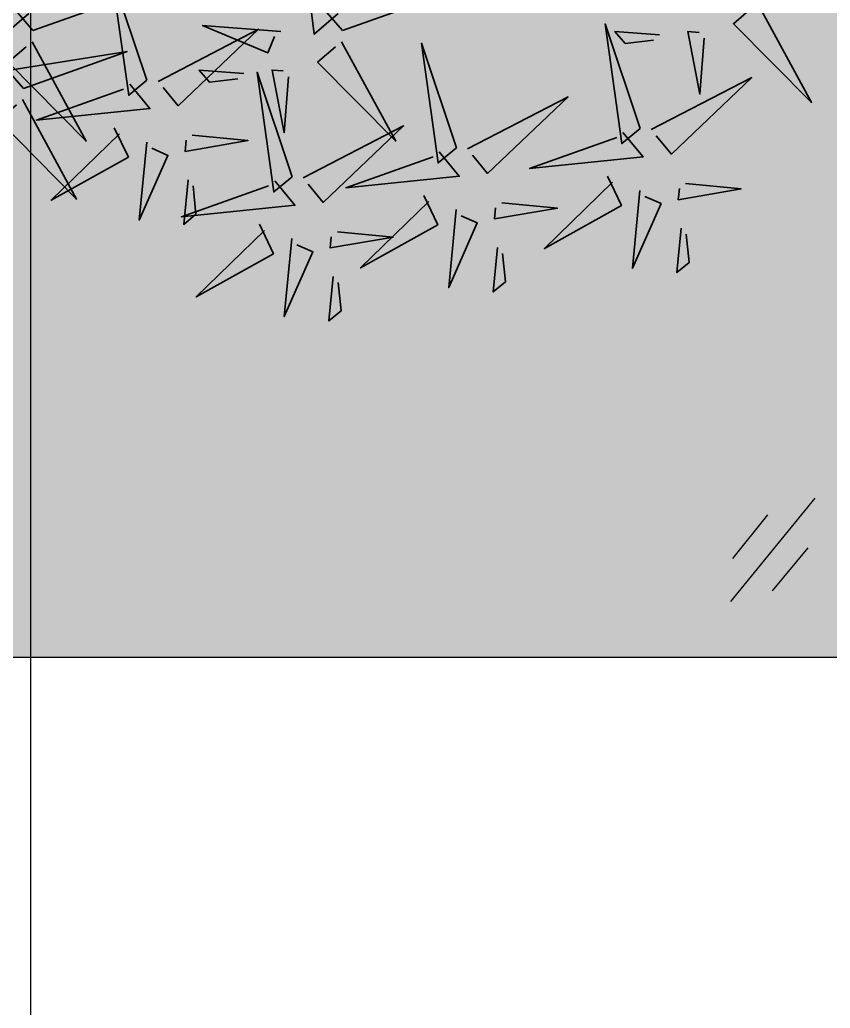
# Model space of a CAD drawing. Header units: millimetres. Extents: x -620 to 17580, y -3355 to 14690.
# Drawn here: x 4789 to 5331, y 5420 to 6081 of the extents above; entities that cross this region are included whole.
import ezdxf

# ---------------------------------------------------------------- set-up
doc = ezdxf.new("R2010")
doc.units = ezdxf.units.MM
doc.header["$LTSCALE"] = 150
doc.layers.add('ad-Elevation 10', color=8, linetype='Continuous')
doc.layers.add('ad-Furniture', color=8, linetype='Continuous')
doc.layers.add('ad-Glass Sectionline', color=140, linetype='Continuous', true_color=0x00bfff)
doc.layers.add('ad-Landscape', color=7, linetype='Continuous', lineweight=35, true_color=0x007f00)
doc.layers.add('ad-Landscape 2', color=7, linetype='Continuous', lineweight=35, true_color=0x264c00)

# ---------------------------------------------------------------- blocks, each defined once
blk = doc.blocks.new('bamboo')
at = {"layer": 'ad-Landscape'}
for points in [[(-227.1, -1003.5), (-261, -1032.7), (-280.5, -872.8), (-234.3, -995)], [(209.8, -1003.5), (175.9, -1032.7), (156.4, -872.8), (202.6, -995)], [(-60.1, -1097.9), (-109.5, -950.3), (-85.9, -1119.2), (-60.1, -1097.9)], [(-221, -1027.7), (-74.4, -975.4), (-242.8, -1002.3), (-221, -1027.7)], [(215.9, -1027.7), (362.5, -975.4), (194.1, -1002.3), (215.9, -1027.7)], [(636.2, -1166.1), (586.8, -1018.5), (610.3, -1187.4), (636.2, -1166.1)], [(-44.4, -1099.5), (97.5, -1025.9), (-15.9, -1134), (-37.3, -1108.1)], [(128.7, -1029.1), (18.4, -1020.8), (110.5, -1059.4), (120.2, -1036.4)], [(663.7, -1034), (600.7, -1029.3), (615.2, -1046.2), (655.2, -1041.3)], [(-222.2, -1043.5), (-145.8, -1183.9), (-256.1, -1072.6), (-230.7, -1050.8)], [(214.7, -1043.5), (291.1, -1183.9), (180.8, -1072.6), (206.2, -1050.8)], [(376.8, -1193.4), (327.4, -1045.8), (350.9, -1214.7), (376.8, -1193.4)], [(-234.6, -1109.5), (-88.1, -1057.2), (-256.5, -1084.1), (-234.6, -1109.5)], [(76.6, -1088.6), (13.6, -1083.8), (28.1, -1100.8), (68.1, -1095.8)], [(144.7, -1234.3), (95.3, -1086.7), (118.8, -1255.6), (144.7, -1234.3)], [(139.6, -1093.3), (133.6, -1172), (116.6, -1083.6), (132.3, -1084.8)], [(-84.4, -1103.5), (-56, -1138), (-216.2, -1154.2), (-93.1, -1110.6)], [(-235.8, -1125.3), (-159.4, -1265.7), (-269.7, -1154.4), (-244.3, -1132.6)], [(392.5, -1194.9), (534.4, -1121.4), (420.9, -1229.4), (399.6, -1203.5)], [(-106.2, -1164.9), (-86.3, -1206.5), (-195.3, -1267.4), (-99.1, -1173.5)], [(160.4, -1235.8), (302.3, -1162.3), (188.8, -1270.3), (167.5, -1244.4)], [(611.8, -1171.7), (640.3, -1206.2), (480.1, -1222.4), (603.2, -1178.8)], [(-60.5, -1185.2), (-71, -1295.3), (-30.6, -1204), (-53.4, -1193.8)], [(3.9, -1175.6), (82.5, -1183.2), (-6.2, -1198.4), (-4.7, -1182.7)], [(352.4, -1199), (380.9, -1233.5), (220.7, -1249.7), (343.8, -1206.1)], [(120.3, -1239.9), (148.8, -1274.4), (-11.4, -1290.6), (111.7, -1247)], [(-2.1, -1238.5), (-8.1, -1301.4), (9.1, -1287.1), (5, -1247.1)], [(590.1, -1233.1), (609.9, -1274.7), (501, -1335.5), (597.2, -1241.7)], [(635.8, -1253.4), (625.3, -1363.4), (665.7, -1272.1), (642.9, -1262)], [(330.7, -1260.4), (350.5, -1301.9), (241.6, -1362.8), (337.8, -1269)], [(376.4, -1280.6), (365.9, -1390.7), (406.3, -1299.4), (383.5, -1289.3)], [(440.8, -1271), (519.4, -1278.6), (430.7, -1293.8), (432.2, -1278.1)], [(98.6, -1301.3), (118.4, -1342.9), (9.5, -1403.7), (105.7, -1309.9)], [(694.2, -1306.6), (688.2, -1369.5), (705.4, -1355.3), (701.3, -1315.3)], [(144.3, -1321.5), (133.8, -1431.6), (174.2, -1340.3), (151.4, -1330.2)], [(208.7, -1311.9), (287.3, -1319.5), (198.6, -1334.7), (200.1, -1319)], [(434.8, -1333.9), (428.8, -1396.8), (446, -1382.6), (441.9, -1342.5)], [(202.7, -1374.8), (196.7, -1437.7), (213.9, -1423.5), (209.8, -1383.4)]]:
    blk.add_lwpolyline(points, dxfattribs=at)
at = {"layer": 'ad-Landscape 2'}
for points in [[(801.8, -988.9), (878.2, -1129.3), (767.9, -1018.1), (793.3, -996.2)], [(726.7, -1038.7), (720.7, -1117.5), (703.7, -1029.1), (719.4, -1030.3)], [(651.9, -1167.6), (793.8, -1094.1), (680.3, -1202.1), (659, -1176.3)], [(700.2, -1243.7), (778.8, -1251.3), (690.1, -1266.6), (691.6, -1250.8)]]:
    blk.add_lwpolyline(points, dxfattribs=at)
blk = doc.blocks.new('zw$EEF9')
at = {"layer": 'ad-Glass Sectionline'}
for points in [[(-28.16, -34.56), (28.16, 34.56)], [(-26.78, -5.81), (-3.4, 23.35)], [(-0.28, -27.4), (23.56, 1.39)]]:
    blk.add_lwpolyline(points, dxfattribs=at)
blk = doc.blocks.new('$ZCDB_AUDIT_GENERATED_1E8537')
at = {"layer": 'ad-Glass Sectionline', "transparency": 33554585}
blk.add_lwpolyline([(1186.67, -2051.67), (2178.33, -2051.67), (2178.33, -2865), (1186.67, -2865)], close=True, dxfattribs=at)
blk.add_blockref('zw$EEF9', (1682.5, -2458.33))
blk = doc.blocks.new('$ZCDB_AUDIT_GENERATED_1E8529')
at = {"true_color": 0x7f5f3f, "transparency": 33554610}
h = blk.add_hatch(dxfattribs=at)
h.set_pattern_fill('DOTS', color=37, scale=20, angle=360)
h.set_pattern_definition([(360, (-800139.518, 271344.397), (15.875, 31.75), [0, -31.75])])
h.paths.add_polyline_path([(450, -2530), (2915, -2530), (2915, -450), (450, -450)])
at = {"layer": 'ad-Elevation 10'}
blk.add_lwpolyline([(450, -2530), (2915, -2530), (2915, -450), (450, -450)], close=True, dxfattribs=at)
blk.add_blockref('$ZCDB_AUDIT_GENERATED_1E8537', (0, 0))
at = {"layer": 'ad-Landscape', "linetype": 'Continuous', "xscale": 0.473259546584505, "yscale": 0.473259546584505, "zscale": 0.473259546584505}
blk.add_blockref('bamboo', (1292.6, -1624.94), dxfattribs=at)
blk = doc.blocks.new('zw$2927')
at = {"layer": 'ad-Furniture', "rotation": 359.9999999999996}
blk.add_blockref('$ZCDB_AUDIT_GENERATED_1E8529', (-8510, -5435), dxfattribs=at)

msp = doc.modelspace()

# ---------------------------------------------------------------- block references
at = {"layer": 'ad-Furniture', "rotation": 360}
msp.add_blockref('zw$2927', (12120, 13620), dxfattribs=at)

doc.saveas('drawing.dxf')
